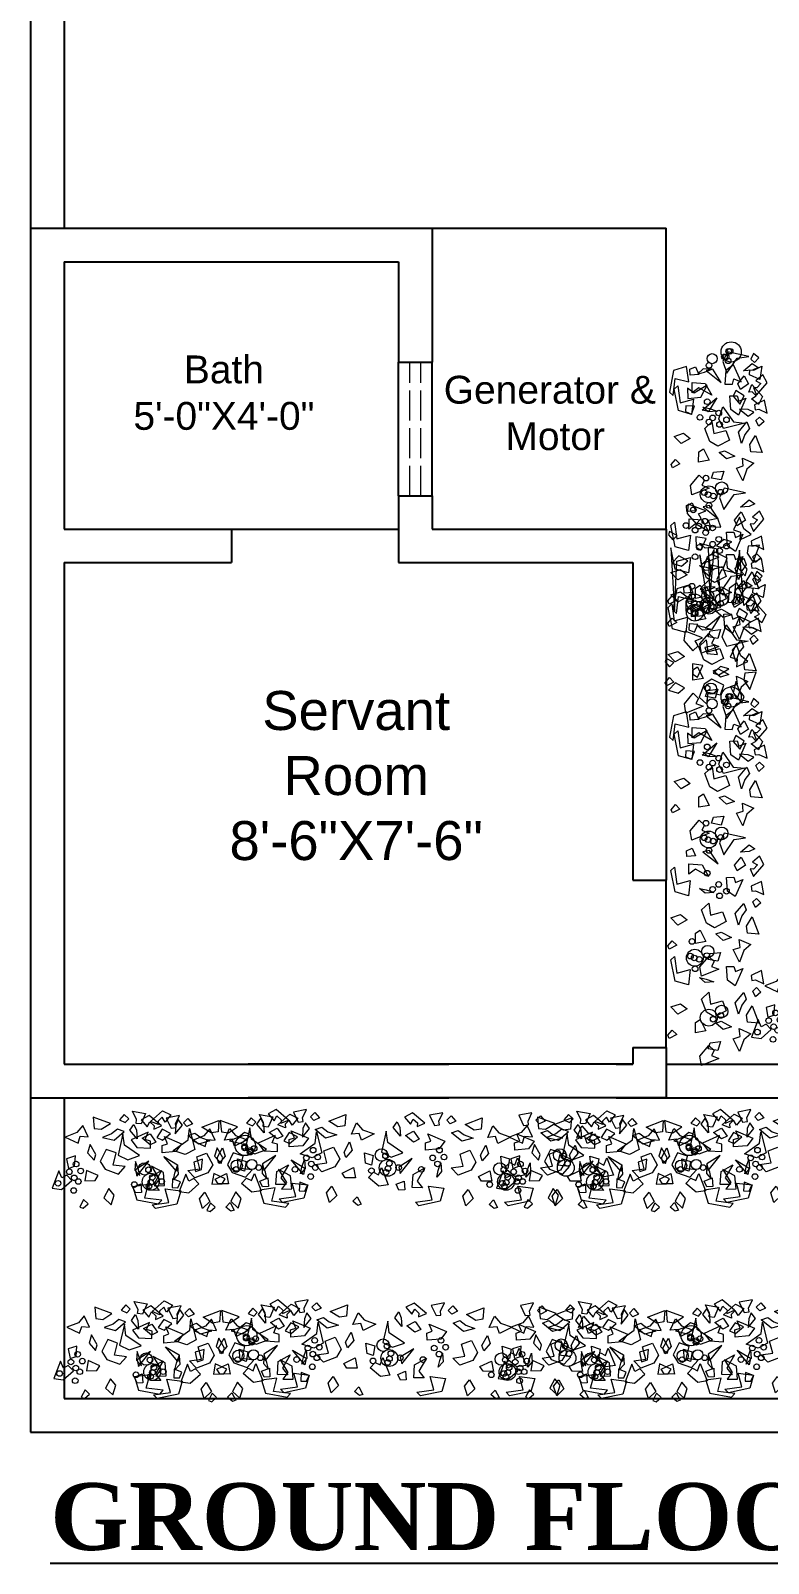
# Model space of a CAD drawing. Header units: inches. Extents: x 127915 to 129493, y -26045 to -25222.
# Drawn here: x 127918.7 to 128051, y -26045.4 to -25770.4 of the extents above; entities that cross this region are included whole.
import ezdxf

# ---------------------------------------------------------------- set-up
doc = ezdxf.new("R2010")
doc.units = ezdxf.units.IN
doc.header["$LTSCALE"] = 0.03
doc.header["$MEASUREMENT"] = 0
doc.linetypes.add('ACAD_ISO02W100', pattern=[15, 12, -3])
for name, color, linetype, lineweight in [('PROJ', 6, 'ACAD_ISO02W100', 13), ('TREE', 86, 'Continuous', 9), ('windows', 4, 'Continuous', 20)]:
    doc.layers.add(name, color=color, linetype=linetype, lineweight=lineweight)
for name, color, linetype in [('ST-COL-SIZE', 2, 'Continuous'), ('STEP', 220, 'Continuous'), ('TEXT', 3, 'Continuous'), ('WALL', 254, 'Continuous')]:
    doc.layers.add(name, color=color, linetype=linetype)
doc.styles.get("Standard").update_dxf_attribs({"font": 'arial.ttf'})

# ---------------------------------------------------------------- blocks, each defined once
blk = doc.blocks.new('A$C322008BC')
at = {"layer": 'TREE', "linetype": 'Continuous'}
for points in [[(9.17, 21.19), (9.43, 18.65), (11.01, 18.44), (13.05, 19.77)], [(16.13, 21.76), (15.1, 20.55), (16.39, 19.95), (17.14, 20.79)], [(18.8, 19.78), (18.9, 20.64), (17.99, 22.48), (20.95, 21.97), (19.92, 19.66)], [(24.52, 19.2), (21.76, 21.54), (19.94, 20.57), (21.28, 19.01), (21.9, 20.14), (22.85, 19.26), (22.77, 18.47)], [(22.05, 20.21), (24.76, 22.61), (26.61, 21.68), (25.3, 20.08), (24.66, 21.2), (23.72, 20.3), (23.81, 19.51)], [(27.77, 18.84), (27.66, 19.7), (28.54, 21.55), (25.58, 20.98), (26.67, 18.7)], [(28.27, 20.67), (27.7, 19.37), (27.6, 17.41), (29.19, 19.39)], [(30.41, 20.88), (31.46, 19.68), (30.18, 19.06), (29.42, 19.88)], [(44.62, 21.02), (43.59, 19.81), (44.89, 19.21), (45.63, 20.04)], [(46.77, 20.87), (47.36, 19.57), (47.5, 17.62), (45.87, 19.56)], [(47.3, 19.04), (47.39, 19.9), (46.48, 21.73), (49.44, 21.23), (48.41, 18.92)], [(52.99, 20.53), (50.24, 22.87), (48.41, 21.9), (49.75, 20.34), (50.37, 21.47), (51.32, 20.58), (51.25, 19.8)], [(50.55, 19.47), (53.25, 21.87), (55.1, 20.94), (53.79, 19.34), (53.15, 20.46), (52.22, 19.56), (52.3, 18.77)], [(56.25, 20.17), (56.13, 21.02), (57.01, 22.88), (54.06, 22.31), (55.14, 20.02)], [(58.88, 22.2), (59.94, 21.01), (58.65, 20.39), (57.89, 21.21)], [(65.85, 21.77), (65.64, 19.23), (64.07, 18.98), (62, 20.27)], [(83.55, 19.81), (80.8, 22.15), (78.97, 21.18), (80.31, 19.62), (80.93, 20.75), (81.88, 19.86), (81.81, 19.08)], [(86.81, 19.45), (86.7, 20.3), (87.57, 22.16), (84.62, 21.59), (85.7, 19.31)], [(89.45, 21.48), (90.5, 20.29), (89.22, 19.67), (88.45, 20.49)], [(96.42, 21.05), (96.21, 18.51), (94.64, 18.26), (92.56, 19.55)], [(106.81, 19.45), (106.69, 20.3), (107.57, 22.16), (104.62, 21.59), (105.7, 19.31)], [(109.44, 21.48), (110.5, 20.29), (109.21, 19.67), (108.45, 20.49)], [(116.41, 21.05), (116.2, 18.51), (114.63, 18.26), (112.56, 19.55)], [(2.93, 16.71), (5.79, 15.35), (6.27, 16.89), (8.03, 16.75), (6.84, 19.3), (5.53, 17.7)], [(11.27, 16.62), (13.87, 15.98), (16.1, 17.93), (14.62, 18.45), (13.32, 17.41)], [(19.59, 12.56), (16.19, 14.87), (15.84, 17.43), (14.77, 12.67), (16.93, 11.62)], [(18.29, 19.54), (18.88, 18.24), (19.03, 16.29), (17.4, 18.23)], [(21.48, 17.8), (17.67, 16.07), (18.96, 14.37), (22.02, 14.18), (22.03, 15.82), (20.82, 16.18)], [(21.97, 17.4), (23.22, 15.59), (21.94, 14.97), (20.14, 16.43)], [(24.64, 18.46), (23.42, 16.63), (24.72, 16.03), (26.49, 17.53)], [(27.11, 13.67), (30.47, 16.05), (30.76, 18.62), (31.94, 13.88), (29.8, 12.79)], [(35.37, 15.84), (32.79, 15.14), (30.51, 17.04), (31.98, 17.6), (33.31, 16.58)], [(31.42, 15.97), (34.29, 14.6), (34.76, 16.15), (36.52, 16.01), (35.33, 18.56), (34.02, 16.96)], [(37.38, 20.44), (37.17, 17.9), (35.6, 17.65), (33.52, 18.94)], [(37.66, 20.45), (37.92, 17.91), (39.5, 17.69), (41.55, 19.03)], [(43.71, 16.09), (40.87, 14.67), (40.37, 16.21), (38.61, 16.03), (39.75, 18.6), (41.09, 17.04)], [(39.77, 15.88), (42.36, 15.24), (44.6, 17.19), (43.12, 17.71), (41.81, 16.67)], [(48.06, 13.89), (44.66, 16.2), (44.32, 18.76), (43.24, 14), (45.4, 12.95)], [(50.44, 18.73), (51.69, 16.92), (50.41, 16.3), (48.61, 17.76)], [(53.13, 17.72), (51.91, 15.89), (53.21, 15.29), (54.98, 16.79)], [(53.61, 18.13), (57.46, 16.48), (56.21, 14.76), (53.15, 14.5), (53.11, 16.14), (54.3, 16.53)], [(55.61, 12.93), (58.96, 15.31), (59.25, 17.88), (60.43, 13.14), (58.29, 12.05)], [(56.76, 19.93), (56.2, 18.62), (56.09, 16.67), (57.68, 18.65)], [(63.84, 17.17), (61.26, 16.47), (58.99, 18.37), (60.45, 18.93), (61.78, 17.91)], [(72.18, 17.42), (69.35, 16), (68.84, 17.54), (67.08, 17.36), (68.22, 19.93), (69.56, 18.36)], [(78.63, 13.17), (75.23, 15.48), (74.88, 18.04), (73.8, 13.28), (75.96, 12.23)], [(77.33, 20.15), (77.92, 18.85), (78.07, 16.9), (76.44, 18.84)], [(81.01, 18.01), (82.26, 16.2), (80.98, 15.58), (79.18, 17.04)], [(84.18, 17.41), (88.02, 15.76), (86.77, 14.04), (83.72, 13.78), (83.67, 15.42), (84.87, 15.81)], [(94.41, 16.45), (91.83, 15.75), (89.55, 17.65), (91.02, 18.21), (92.35, 17.19)], [(102.75, 16.7), (99.91, 15.28), (99.41, 16.82), (97.65, 16.64), (98.79, 19.21), (100.13, 17.64)], [(104.17, 17.41), (108.02, 15.76), (106.77, 14.04), (103.71, 13.78), (103.67, 15.42), (104.86, 15.81)], [(114.4, 16.45), (111.82, 15.75), (109.55, 17.65), (111.02, 18.21), (112.34, 17.19)], [(122.75, 16.7), (119.91, 15.28), (119.4, 16.82), (117.64, 16.64), (118.78, 19.21), (120.12, 17.64)], [(8.48, 15.01), (7.91, 13.15), (9.39, 11.53), (9.76, 12.77)], [(12.09, 13.93), (10.78, 11.24), (11.88, 9.48), (14.84, 8.42), (16.33, 10.09), (13.65, 10.43), (14.31, 13.14)], [(25.14, 16.8), (28.99, 15.15), (27.73, 13.43), (24.68, 13.17), (24.64, 14.82), (25.83, 15.2)], [(36.97, 14.27), (36.41, 12.41), (37.88, 10.79), (38.26, 12.03)], [(38.19, 14.28), (38.8, 12.43), (37.36, 10.78), (36.96, 12.01)], [(49.97, 17.06), (46.16, 15.33), (47.45, 13.63), (50.51, 13.44), (50.52, 15.08), (49.32, 15.44)], [(63.08, 14.46), (64.45, 11.79), (63.38, 10.01), (60.44, 8.89), (58.92, 10.53), (61.6, 10.92), (60.87, 13.62)], [(66.67, 15.61), (67.27, 13.76), (65.83, 12.11), (65.43, 13.34)], [(97.23, 14.89), (97.84, 13.04), (96.4, 11.39), (95.99, 12.62)], [(117.23, 14.89), (117.83, 13.04), (116.39, 11.39), (115.99, 12.62)], [(3.23, 11.84), (3.67, 9.69), (5.01, 10.18), (5.2, 12.49)], [(18.66, 11.25), (18.55, 9.3), (19.66, 8.08), (19.3, 9.59)], [(18.97, 7.9), (21.67, 11.27), (18.66, 9.37)], [(27.83, 9.03), (25.06, 12.34), (28.11, 10.5)], [(28.1, 10.32), (28.24, 8.37), (27.16, 7.13), (27.49, 8.64)], [(34.61, 13.13), (35.98, 10.47), (34.91, 8.68), (31.97, 7.57), (30.44, 9.2), (33.12, 9.59), (32.4, 12.29)], [(31.73, 11.1), (32.16, 8.95), (33.5, 9.44), (33.69, 11.75)], [(40.58, 13.19), (39.27, 10.5), (40.37, 8.74), (43.33, 7.68), (44.83, 9.35), (42.14, 9.69), (42.8, 12.4)], [(43.5, 11.22), (43.11, 9.06), (41.77, 9.52), (41.53, 11.83)], [(47.15, 10.51), (47.05, 8.56), (48.15, 7.34), (47.79, 8.84)], [(47.45, 9.23), (50.14, 12.6), (47.13, 10.7)], [(52.98, 10.49), (51.29, 7.57), (52.45, 6.07), (50.13, 6.09), (50.33, 9.01)], [(56.32, 8.29), (53.56, 11.6), (56.61, 9.76)], [(56.57, 11.65), (56.71, 9.69), (55.63, 8.46), (55.96, 9.96)], [(71.98, 12.55), (71.59, 10.39), (70.24, 10.85), (70, 13.16)], [(78.01, 8.51), (80.7, 11.88), (77.69, 9.98)], [(87.13, 10.93), (87.28, 8.97), (86.2, 7.74), (86.53, 9.24)], [(93.64, 13.74), (95.01, 11.07), (93.95, 9.29), (91.01, 8.18), (89.48, 9.81), (92.16, 10.2), (91.44, 12.9)], [(102.54, 11.83), (102.15, 9.67), (100.8, 10.13), (100.56, 12.44)], [(104.33, 12.03), (105.88, 8.14), (103.78, 7.81), (101.44, 9.79), (102.57, 10.98), (103.69, 10.41)], [(107.13, 10.93), (107.27, 8.97), (106.19, 7.74), (106.52, 9.24)], [(113.64, 13.74), (115.01, 11.07), (113.94, 9.29), (111.01, 8.18), (109.48, 9.81), (112.16, 10.2), (111.44, 12.9)], [(122.54, 11.83), (122.15, 9.67), (120.8, 10.13), (120.56, 12.44)], [(124.33, 12.03), (125.88, 8.14), (123.78, 7.81), (121.43, 9.79), (122.56, 10.98), (123.68, 10.41)], [(1.47, 9.14), (0, 5.22), (2.11, 4.93), (4.41, 6.96), (3.25, 8.13), (2.15, 7.53)], [(7.7, 9.24), (7.32, 6.91), (9.64, 6.98), (10.29, 8.05)], [(24.51, 9.17), (22.82, 6.25), (23.98, 4.75), (21.66, 4.77), (21.86, 7.68)], [(22.27, 10.18), (24.01, 7.29), (22.89, 5.77), (25.21, 5.84), (24.95, 8.74)], [(26.98, 7.34), (26.88, 5.38), (28.18, 5.33), (28.74, 6.64)], [(29.96, 8.4), (28.49, 4.48), (30.6, 4.19), (32.9, 6.22), (31.75, 7.39), (30.64, 6.79)], [(36.2, 8.5), (35.81, 6.17), (38.13, 6.24), (38.79, 7.31)], [(39.09, 8.53), (39.52, 6.21), (37.2, 6.23), (36.53, 7.29)], [(45.32, 8.56), (46.87, 4.67), (44.77, 4.34), (42.43, 6.32), (43.56, 7.51), (44.68, 6.94)], [(48.33, 7.56), (48.47, 5.61), (47.17, 5.53), (46.58, 6.83)], [(50.76, 9.44), (52.51, 6.55), (51.39, 5.03), (53.7, 5.1), (53.44, 8)], [(67.56, 9.86), (68, 7.54), (65.68, 7.56), (65, 8.61)], [(73.8, 9.89), (75.35, 6), (73.24, 5.67), (70.9, 7.64), (72.03, 8.84), (73.15, 8.26)], [(83.54, 9.77), (81.86, 6.85), (83.01, 5.35), (80.69, 5.37), (80.89, 8.29)], [(98.13, 9.14), (98.56, 6.82), (96.24, 6.84), (95.56, 7.89)], [(118.12, 9.14), (118.56, 6.82), (116.24, 6.84), (115.56, 7.89)], [(12.69, 5.14), (11.56, 3.07), (13.22, 1.52), (13.88, 3.69)], [(18.07, 5.56), (18.98, 2.63), (23.79, 1.74), (24.54, 2.57), (20.74, 3.03), (21.5, 6.06)], [(19.85, 6.23), (20, 4.28), (18.7, 4.2), (18.11, 5.5)], [(28.8, 4.64), (27.95, 1.69), (23.16, 0.7), (22.39, 1.52), (26.18, 2.05), (25.36, 5.06)], [(34.19, 4.33), (35.36, 2.28), (33.73, 0.7), (33.03, 2.85)], [(41.18, 4.4), (40.05, 2.33), (41.71, 0.78), (42.38, 2.94)], [(46.56, 4.82), (47.47, 1.89), (52.29, 1), (53.04, 1.83), (49.24, 2.29), (50, 5.32)], [(57.28, 5.97), (56.43, 3.02), (51.63, 2.03), (50.86, 2.85), (54.65, 3.38), (53.83, 6.39)], [(55.48, 6.59), (55.37, 4.64), (56.67, 4.59), (57.23, 5.9)], [(62.66, 5.66), (63.83, 3.61), (62.2, 2.02), (61.5, 4.18)], [(78.89, 6.84), (79.04, 4.89), (77.74, 4.81), (77.15, 6.11)], [(87.84, 5.25), (86.99, 2.3), (82.19, 1.31), (81.43, 2.13), (85.22, 2.66), (84.4, 5.67)], [(93.23, 4.94), (94.4, 2.89), (92.77, 1.3), (92.06, 3.46)], [(107.84, 5.25), (106.99, 2.3), (102.19, 1.31), (101.43, 2.13), (105.21, 2.66), (104.39, 5.67)], [(113.23, 4.94), (114.39, 2.89), (112.77, 1.3), (112.06, 3.46)], [(7.01, 2.69), (6.17, 1), (6.91, 0.74), (8.03, 1.72)], [(35.51, 1.95), (34.66, 0.26), (35.4, 0), (36.52, 0.98)], [(39.91, 2), (40.79, 0.33), (40.06, 0.05), (38.92, 1)], [(68.39, 3.33), (69.27, 1.65), (68.53, 1.38), (67.39, 2.33)], [(98.95, 2.61), (99.83, 0.93), (99.1, 0.66), (97.96, 1.61)], [(118.95, 2.61), (119.83, 0.93), (119.09, 0.66), (117.95, 1.61)]]:
    blk.add_lwpolyline(points, close=True, dxfattribs=at)
at = {"layer": 'TREE', "color": 20}
for centre, radius in [((43.27, 14.83), 2.27), ((43.14, 14.59), 0.63), ((43.14, 14.28), 0.63), ((44.37, 13.68), 0.63), ((44.37, 13.32), 0.63), ((45.27, 14.13), 0.63), ((58.5, 13.77), 0.63), ((73.83, 12.69), 1.39), ((86.82, 13.77), 0.63), ((113.78, 12.69), 1.39), ((5.35, 10.65), 0.63), ((20.69, 9.57), 1.39), ((41.38, 10.3), 1.26), ((44.78, 10.55), 1.13), ((46.3, 9.86), 0.63), ((56.98, 12.04), 0.63), ((58.08, 10.68), 0.63), ((58.99, 9.86), 0.63), ((59.53, 12.23), 0.63), ((75.22, 9.8), 1.89), ((74.74, 12.49), 0.63), ((75.58, 10.8), 0.63), ((77.69, 9.86), 0.63), ((85.3, 12.04), 0.63), ((86.39, 10.68), 0.63), ((87.85, 12.23), 0.63), ((100.35, 9.57), 1.39), ((115.17, 9.8), 1.89), ((114.69, 12.49), 0.63), ((115.53, 10.8), 0.63), ((1.3, 6.34), 0.63), ((3.83, 8.92), 0.63), ((4.93, 7.56), 0.63), ((5.84, 6.74), 0.63), ((6.39, 9.11), 0.63), ((22.07, 6.68), 1.89), ((21.59, 9.37), 0.63), ((22.12, 6.53), 0.63), ((22.44, 7.68), 0.63), ((24.54, 6.74), 0.63), ((41.24, 9.44), 0.63), ((54.45, 9.46), 0.63), ((57.96, 7.84), 0.63), ((71.57, 9.17), 0.63), ((74.85, 8.81), 0.63), ((75.27, 9.65), 0.63), ((82.77, 9.46), 0.63), ((101.74, 6.68), 1.89), ((101.26, 9.37), 0.63), ((101.79, 6.53), 0.63), ((102.1, 7.68), 0.63), ((104.21, 6.74), 0.63), ((4.81, 4.72), 0.63), ((18.42, 6.05), 0.63), ((21.7, 5.69), 0.63), ((98.09, 6.05), 0.63), ((101.37, 5.69), 0.63)]:
    blk.add_circle(centre, radius, dxfattribs=at)

msp = doc.modelspace()

# ---------------------------------------------------------------- linework, layer by layer
at = {"layer": 'PROJ', "ltscale": 15}
for p, q in [((127986.66, -25853.81), (127986.66, -25829.81)), ((127988.66, -25853.81), (127988.66, -25829.81))]:
    msp.add_line(p, q, dxfattribs=at)
at = {"layer": 'ST-COL-SIZE', "linetype": 'Continuous', "ltscale": 0.2}
for p, q in [((127954.66, -25859.81), (127984.66, -25859.81)), ((128032.66, -25952.81), (128032.66, -25922.81))]:
    msp.add_line(p, q, dxfattribs=at)
at = {"layer": 'STEP', "ltscale": 15}
for p, q in [((127990.66, -25805.81), (128032.66, -25805.81)), ((128032.66, -25859.81), (128032.66, -25805.81)), ((127984.66, -25853.81), (127984.66, -25829.81)), ((127990.66, -25853.81), (127990.66, -25829.81)), ((127918.66, -25961.81), (127918.66, -26021.81)), ((127924.66, -25961.81), (127924.66, -26015.81)), ((127924.66, -26015.81), (128173.66, -26015.81)), ((127918.66, -26021.81), (128179.66, -26021.81))]:
    msp.add_line(p, q, dxfattribs=at)
at = {"layer": 'TREE', "linetype": 'Continuous'}
for points in [[(128043.56, -25831.83), (128045.41, -25829.11), (128047.46, -25828.84), (128043.65, -25827.97), (128042.81, -25829.7)], [(128049.27, -25829.08), (128048.3, -25828.26), (128047.82, -25829.29), (128048.49, -25829.89)], [(128036.31, -25830.63), (128033.96, -25831.36), (128033.25, -25835.21), (128033.92, -25835.81), (128034.28, -25832.77), (128036.7, -25833.38)], [(128038.5, -25832.04), (128036.94, -25832.16), (128036.87, -25831.12), (128037.91, -25830.65)], [(128040.86, -25831.1), (128039.3, -25831.02), (128038.33, -25831.91), (128039.53, -25831.62)], [(128039.83, -25831.34), (128042.53, -25833.49), (128041.01, -25831.09)], [(128046.1, -25833.36), (128044.71, -25830.31), (128043.36, -25831.34), (128043.2, -25833.79), (128044.52, -25833.8), (128044.8, -25832.83)], [(128049.14, -25830.79), (128048.11, -25831.27), (128046.55, -25831.38), (128048.1, -25830.08)], [(128047.68, -25831.22), (128048.37, -25831.3), (128049.84, -25830.57), (128049.44, -25832.94), (128047.59, -25832.11)], [(128037.22, -25839.2), (128034.86, -25838.52), (128034.07, -25834.69), (128034.73, -25834.07), (128035.16, -25837.11), (128037.56, -25836.45)], [(128040, -25833.99), (128037.69, -25835.39), (128036.47, -25834.49), (128036.53, -25836.35), (128038.85, -25836.14)], [(128040.85, -25835.77), (128038.51, -25834.42), (128037.31, -25835.34), (128037.33, -25833.49), (128039.66, -25833.65)], [(128047.44, -25833.73), (128045.99, -25834.74), (128045.49, -25833.71), (128046.66, -25832.27)], [(128048.02, -25833.82), (128049.95, -25835.98), (128049.2, -25837.46), (128047.93, -25836.42), (128048.82, -25835.9), (128048.1, -25835.15), (128047.47, -25835.23)], [(128048.87, -25835.77), (128050.75, -25833.57), (128049.97, -25832.11), (128048.72, -25833.18), (128049.63, -25833.68), (128048.92, -25834.44), (128048.29, -25834.38)], [(128039.08, -25838.44), (128041.73, -25836.23), (128040.26, -25838.67)], [(128046.96, -25836.27), (128045.63, -25839.35), (128044.26, -25838.35), (128044.05, -25835.9), (128045.37, -25835.87), (128045.67, -25836.82)], [(128046.63, -25835.89), (128045.16, -25834.91), (128044.69, -25835.95), (128045.88, -25837.37)], [(128048.59, -25838.38), (128049.27, -25838.29), (128050.75, -25838.99), (128050.3, -25836.63), (128048.47, -25837.49)], [(128037.73, -25837.76), (128036.16, -25837.68), (128036.13, -25838.72), (128037.17, -25839.17)], [(128041.77, -25838.64), (128040.21, -25838.75), (128039.22, -25837.89), (128040.42, -25838.15)], [(128042.8, -25837.87), (128044.7, -25840.55), (128046.76, -25840.79), (128042.96, -25841.73), (128042.09, -25840.02)], [(128048.4, -25838.79), (128047.35, -25838.34), (128045.79, -25838.26), (128047.37, -25839.53)], [(128044.02, -25843.85), (128041.89, -25844.94), (128040.46, -25844.09), (128039.57, -25841.74), (128040.87, -25840.52), (128041.19, -25842.66), (128043.35, -25842.08)], [(128046.18, -25844.46), (128045.62, -25842.39), (128047.15, -25840.57), (128047.59, -25841.75), (128046.78, -25842.81)], [(128050.21, -25840.49), (128049.26, -25841.33), (128048.76, -25840.3), (128049.42, -25839.69)], [(128036.98, -25843.51), (128035.34, -25844.45), (128034.07, -25843.15), (128035.79, -25842.58)], [(128049.87, -25846.06), (128047.84, -25845.9), (128047.64, -25844.64), (128048.67, -25842.98)], [(128035.11, -25848.09), (128033.78, -25848.79), (128033.55, -25848.21), (128034.31, -25847.3)], [(128040.34, -25847.43), (128038.48, -25847.78), (128038.5, -25845.92), (128039.34, -25845.38)], [(128044.94, -25846.72), (128043.46, -25847.2), (128042.14, -25846.05), (128043.12, -25845.73)], [(128046.39, -25851.13), (128045.25, -25848.86), (128046.48, -25848.46), (128046.34, -25847.05), (128048.4, -25847.96), (128047.14, -25849.03)], [(128040.36, -25852.42), (128037.25, -25853.66), (128036.99, -25851.98), (128038.57, -25850.1), (128039.52, -25851.01), (128039.06, -25851.9)], [(128042.49, -25850.96), (128040.76, -25850.65), (128041.13, -25849.57), (128042.98, -25849.38)], [(128042.99, -25856.29), (128044.83, -25853.56), (128046.89, -25853.29), (128043.07, -25852.42), (128042.23, -25854.15)], [(128037.92, -25856.5), (128036.36, -25856.61), (128036.3, -25855.57), (128037.34, -25855.1)], [(128039.26, -25855.79), (128041.96, -25857.95), (128040.43, -25855.54)], [(128048.57, -25855.25), (128047.53, -25855.72), (128045.97, -25855.84), (128047.52, -25854.53)], [(128036.65, -25863.65), (128034.29, -25862.98), (128033.5, -25859.14), (128034.15, -25858.53), (128034.58, -25861.56), (128036.99, -25860.9)], [(128040.27, -25860.22), (128037.93, -25858.87), (128036.73, -25859.79), (128036.75, -25857.94), (128039.08, -25858.1)], [(128046.86, -25858.19), (128045.41, -25859.19), (128044.92, -25858.16), (128046.08, -25856.72)], [(128048.3, -25860.23), (128050.17, -25858.02), (128049.4, -25856.56), (128048.14, -25857.63), (128049.05, -25858.13), (128048.34, -25858.89), (128047.71, -25858.83)], [(128046.38, -25860.72), (128045.06, -25863.8), (128043.68, -25862.8), (128043.48, -25860.36), (128044.79, -25860.32), (128045.1, -25861.28)], [(128048.01, -25862.83), (128048.69, -25862.74), (128050.18, -25863.44), (128049.73, -25861.08), (128047.9, -25861.94)], [(128036.65, -25867.65), (128034.29, -25866.97), (128033.5, -25863.13), (128034.15, -25874.52), (128034.58, -25865.55), (128036.99, -25864.9)], [(128041.19, -25863.09), (128039.63, -25863.2), (128038.64, -25862.34), (128039.85, -25862.6)], [(128042.08, -25864.85), (128038.97, -25866.09), (128038.7, -25864.41), (128040.28, -25874.53), (128041.24, -25863.44), (128040.78, -25864.33)], [(128041.92, -25863.42), (128040.19, -25863.1), (128040.56, -25874.02), (128042.4, -25873.83)], [(128046.38, -25864.72), (128045.06, -25867.8), (128043.68, -25866.8), (128043.48, -25864.35), (128044.79, -25864.32), (128045.1, -25865.27)], [(128045.81, -25863.58), (128044.68, -25873.31), (128045.91, -25872.91), (128045.76, -25871.5), (128047.82, -25872.41), (128046.57, -25873.48)], [(128049.64, -25864.94), (128048.69, -25865.78), (128048.19, -25864.76), (128048.84, -25864.15)], [(128036.4, -25867.97), (128034.76, -25868.9), (128033.49, -25867.6), (128035.22, -25867.03)], [(128041.19, -25867.09), (128039.63, -25867.2), (128038.64, -25866.34), (128039.85, -25866.6)], [(128043.44, -25868.3), (128041.31, -25869.39), (128039.88, -25868.54), (128038.99, -25866.19), (128040.3, -25864.97), (128040.61, -25867.11), (128042.77, -25866.53)], [(128045.61, -25868.91), (128045.05, -25866.84), (128046.57, -25865.02), (128047.02, -25866.2), (128046.2, -25867.26)], [(128048.01, -25866.83), (128048.69, -25866.74), (128050.18, -25867.44), (128049.73, -25865.08), (128047.9, -25865.94)], [(128039.76, -25871.88), (128037.9, -25872.23), (128037.92, -25870.37), (128038.77, -25869.83)], [(128043.44, -25872.29), (128041.31, -25873.39), (128039.88, -25872.54), (128038.99, -25870.19), (128040.3, -25868.96), (128040.61, -25871.11), (128042.77, -25870.53)], [(128045.61, -25872.9), (128045.05, -25870.84), (128046.57, -25869.02), (128047.02, -25870.2), (128046.2, -25871.26)], [(128049.29, -25870.52), (128047.26, -25870.35), (128047.06, -25869.09), (128048.09, -25867.43)], [(128049.64, -25868.94), (128048.69, -25869.78), (128048.19, -25868.75), (128048.84, -25868.14)], [(128034.54, -25872.54), (128033.2, -25873.25), (128032.98, -25872.66), (128033.74, -25871.75)], [(128036.4, -25871.96), (128034.76, -25872.9), (128033.49, -25871.6), (128035.22, -25871.03)], [(128044.36, -25871.17), (128042.89, -25871.65), (128041.56, -25870.5), (128042.55, -25870.18)], [(128049.29, -25874.51), (128047.26, -25874.34), (128047.06, -25873.09), (128048.09, -25871.43)], [(128039.76, -25875.88), (128037.9, -25876.23), (128037.92, -25874.37), (128038.77, -25873.83)], [(128044.36, -25875.16), (128042.89, -25875.65), (128041.56, -25874.5), (128042.55, -25874.17)], [(128034.54, -25876.54), (128033.2, -25877.24), (128032.98, -25876.66), (128033.74, -25875.75)], [(128041.92, -25879.41), (128040.19, -25879.1), (128040.56, -25878.02), (128042.4, -25877.83)], [(128045.81, -25879.58), (128044.68, -25877.31), (128045.91, -25876.9), (128045.76, -25875.5), (128047.82, -25876.41), (128046.57, -25877.48)], [(128042.08, -25880.84), (128038.97, -25882.08), (128038.7, -25880.4), (128040.28, -25878.53), (128041.24, -25879.43), (128040.78, -25880.33)]]:
    msp.add_lwpolyline(points, close=True, dxfattribs=at)
at = {"layer": 'TREE', "color": 20}
for centre, radius in [((128040.89, -25829.21), 0.906), ((128044.32, -25828), 1.81), ((128043.11, -25828.88), 0.504), ((128043.4, -25828.88), 0.504), ((128043.87, -25827.89), 0.504), ((128044.12, -25827.89), 0.504), ((128040.34, -25830.42), 0.504), ((128043.76, -25829.6), 0.504), ((128040.02, -25836.94), 0.504), ((128038.72, -25839.75), 0.504), ((128040.99, -25839.84), 0.504), ((128042.09, -25838.97), 0.504), ((128040.34, -25840.57), 0.504), ((128042.23, -25841.01), 0.504), ((128043.47, -25840.18), 0.504), ((128039.79, -25850.64), 0.504), ((128040.29, -25853.56), 1.51), ((128039.5, -25853.26), 0.504), ((128040.17, -25853.6), 0.504), ((128041.1, -25853.85), 0.504), ((128042.61, -25852.45), 1.11), ((128042.44, -25853.17), 0.504), ((128040.34, -25855.53), 0.504), ((128040.02, -25859.6), 0.504), ((128042.09, -25861.62), 0.504), ((128037.84, -25864.75), 0.504), ((128038.6, -25863.07), 0.504), ((128040.99, -25862.5), 0.504), ((128042.23, -25863.67), 0.504), ((128043.47, -25862.84), 0.504), ((128037.29, -25871.85), 0.504), ((128040.29, -25873.52), 1.51), ((128040.11, -25873.67), 1.11), ((128042.61, -25872.41), 1.11), ((128037.79, -25874.78), 1.51), ((128037, -25874.48), 0.504), ((128037.67, -25874.81), 0.504), ((128039.94, -25874.39), 0.504), ((128041.1, -25873.81), 0.504), ((128042.44, -25873.13), 0.504)]:
    msp.add_circle(centre, radius, dxfattribs=at)
at = {"layer": 'WALL'}
for p, q in [((127918.66, -25241.81), (127918.66, -25961.81)), ((127924.66, -25493.81), (127924.66, -25805.81)), ((127918.66, -25805.81), (127990.66, -25805.81)), ((127990.66, -25805.81), (127990.66, -25829.81)), ((127924.66, -25811.81), (127924.66, -25859.81)), ((127924.66, -25811.81), (127924.66, -25859.81)), ((127924.66, -25811.81), (127984.66, -25811.81)), ((127984.66, -25811.81), (127984.66, -25829.81)), ((127984.66, -25829.81), (127990.66, -25829.81)), ((127918.66, -25853.81), (127918.66, -25883.81)), ((127984.66, -25853.81), (127984.66, -25865.81)), ((127984.66, -25853.81), (127990.66, -25853.81)), ((127990.66, -25853.81), (127990.66, -25859.81)), ((127924.66, -25859.81), (127954.66, -25859.81)), ((127954.66, -25859.81), (127954.66, -25865.81)), ((127984.66, -25859.81), (127984.66, -25865.81)), ((127990.66, -25859.81), (128032.66, -25859.81)), ((128032.66, -25859.81), (128032.66, -25922.81)), ((127924.66, -25865.81), (127924.66, -25955.81)), ((127924.66, -25865.81), (127924.66, -25955.81)), ((127924.66, -25865.81), (127924.66, -25871.81)), ((127924.66, -25865.81), (127954.66, -25865.81)), ((127984.66, -25865.81), (128026.66, -25865.81)), ((128026.66, -25865.81), (128026.66, -25922.81)), ((127918.66, -25919.81), (127918.66, -25961.81)), ((127924.66, -25919.81), (127924.66, -25955.81)), ((128026.66, -25922.81), (128032.66, -25922.81)), ((128026.66, -25952.81), (128026.66, -25955.81)), ((128026.66, -25952.81), (128032.66, -25952.81)), ((128032.66, -25952.81), (128032.66, -25961.81)), ((127924.66, -25955.81), (127993.66, -25955.81)), ((128023.66, -25955.81), (127957.66, -25955.81)), ((128023.66, -25955.81), (128026.66, -25955.81)), ((128026.66, -25955.81), (128023.66, -25955.81)), ((128032.66, -25955.81), (128173.66, -25955.81)), ((127918.66, -25961.81), (127993.66, -25961.81)), ((128023.66, -25961.81), (127957.66, -25961.81)), ((128023.66, -25961.81), (128173.66, -25961.81)), ((128032.66, -25961.81), (128023.66, -25961.81))]:
    msp.add_line(p, q, dxfattribs=at)

# ---------------------------------------------------------------- block references
at = {"layer": 'windows', "xscale": 0.8000000000029104, "yscale": 0.8000000000029104, "zscale": 0.8000000000029104, "rotation": 270}
msp.add_blockref('A$C322008BC', (128032.45, -25855.31), dxfattribs=at)
at = {"layer": 'windows', "xscale": 0.7999999999883585, "yscale": 0.7999999999883585, "zscale": 0.7999999999883585}
for p in [(128047.98, -25955.12), (127922.53, -25982.24), (128002.23, -25982.24), (127922.81, -26016.37), (128002.51, -26016.37)]:
    msp.add_blockref('A$C322008BC', p, dxfattribs=at)

# ---------------------------------------------------------------- texts
at = {"width": 55.9554, "attachment_point": 2}
for s, insert, char_height in [('Bath\\P5\'-0"X4\'-0"', (127953.33, -25828.64), 5), ('Generator &  Motor', (128012.75, -25832.28), 5), ('Servant Room\\P8\'-6"X7\'-6"', (127977.05, -25888.84), 7)]:
    msp.add_mtext(s, dxfattribs=dict(at, insert=insert, char_height=char_height))
at = {"layer": 'TEXT', "insert": (128023.87, -26030.96), "char_height": 12, "attachment_point": 2}
msp.add_mtext_dynamic_manual_height_columns('{\\fTimes New Roman|b1|i0|c0|p18;\\LGROUND FLOOR PLAN}', width=198.9784, gutter_width=1, heights=[0], dxfattribs=at)

doc.saveas('drawing.dxf')
